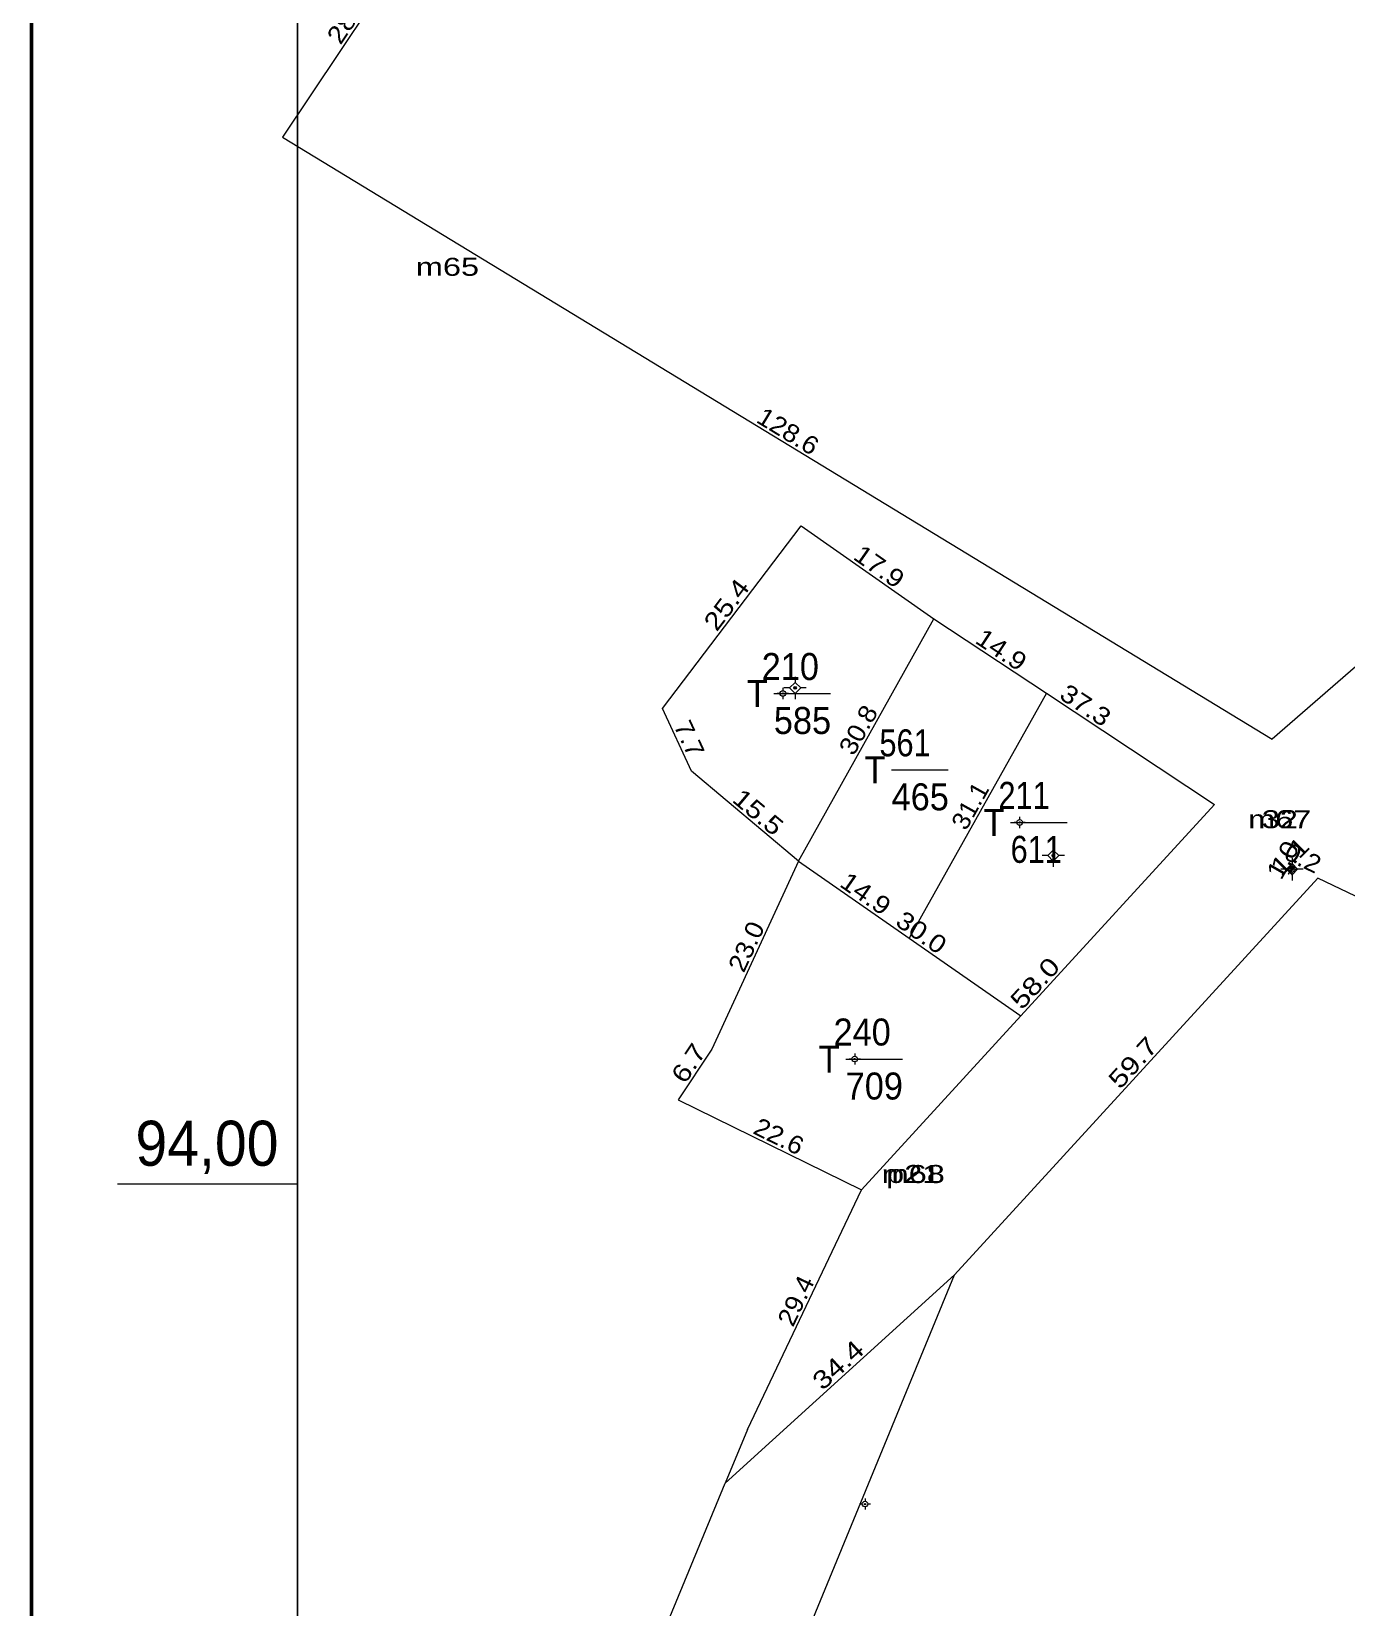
# Model space of a CAD drawing. Header units: metres. Extents: x 399620 to 400794, y 48506 to 49842.
# Drawn here: x 399620.5 to 399766.5, y 49352.9 to 49528 of the extents above; entities that cross this region are included whole.
import ezdxf
from ezdxf.enums import TextEntityAlignment as Align

# ---------------------------------------------------------------- set-up
doc = ezdxf.new("R2010")
doc.units = ezdxf.units.M
doc.header["$LTSCALE"] = 0.8
for name, color, linetype, lineweight in [('11', 7, 'Continuous', 13), ('15', 7, 'Continuous', 13), ('22', 7, 'Continuous', 13), ('51', 7, 'Continuous', 13), ('63', 7, 'Continuous', 13)]:
    doc.layers.add(name, color=color, linetype=linetype, lineweight=lineweight)
doc.layers.add('50', color=7, linetype='Continuous')

msp = doc.modelspace()

# ---------------------------------------------------------------- hatches: boundary and pattern name
at = {"layer": '11'}
for points in [[(399705.4244, 49455.0985, 1), (399705.1244, 49455.0985, 1)], [(399734.1128, 49436.4574, 1), (399733.8128, 49436.4574, 1)], [(399760.6264, 49434.9533, 1), (399760.3264, 49434.9533, 1)]]:
    msp.add_hatch(color=256, dxfattribs=at).paths.add_polyline_path(points)
at = {"layer": '51'}
for points in [[(399703.9981, 49454.4799, 1), (399703.8481, 49454.4799, 1)], [(399730.2965, 49440.155, 1), (399730.1465, 49440.155, 1)], [(399760.5408, 49434.9277, 1), (399760.3908, 49434.9277, 1)], [(399711.9761, 49413.8605, 1), (399711.8261, 49413.8605, 1)], [(399713.121, 49364.4006, 1), (399712.971, 49364.4006, 1)]]:
    msp.add_hatch(color=256, dxfattribs=at).paths.add_polyline_path(points)

# ---------------------------------------------------------------- linework, layer by layer
at = {"layer": '11'}
for p, q in [((399705.27, 49456.35), (399705.27, 49455.72)), ((399704.65, 49455.1), (399704.02, 49455.1)), ((399705.27, 49454.47), (399705.27, 49453.85)), ((399706.52, 49455.1), (399705.9, 49455.1)), ((399733.96, 49437.71), (399733.96, 49437.08)), ((399733.34, 49436.46), (399732.71, 49436.46)), ((399733.96, 49435.83), (399733.96, 49435.21)), ((399735.21, 49436.46), (399734.59, 49436.46)), ((399760.48, 49436.2), (399760.48, 49435.58)), ((399759.85, 49434.95), (399759.23, 49434.95)), ((399760.48, 49434.33), (399760.48, 49433.7)), ((399761.73, 49434.95), (399761.1, 49434.95))]:
    msp.add_line(p, q, dxfattribs=at)
for points in [[(399705.27, 49455.72), (399704.65, 49455.1), (399705.27, 49454.47), (399705.9, 49455.1)], [(399733.96, 49437.08), (399733.34, 49436.46), (399733.96, 49435.83), (399734.59, 49436.46)], [(399760.48, 49435.58), (399759.85, 49434.95), (399760.48, 49434.33), (399761.1, 49434.95)]]:
    msp.add_lwpolyline(points, close=True, dxfattribs=at)
for centre in [(399705.2744, 49455.0985), (399733.9628, 49436.4574), (399760.4764, 49434.9533)]:
    msp.add_circle(centre, 0.15, dxfattribs=at)
at = {"layer": '15'}
for p, q in [((399702.92, 49454.48), (399709.22, 49454.48)), ((399716, 49446), (399722.3, 49446)), ((399729.22, 49440.16), (399735.52, 49440.16)), ((399710.9, 49413.86), (399717.2, 49413.86))]:
    msp.add_line(p, q, dxfattribs=at)
at = {"layer": '22'}
for p, q in [((399848.38, 49527.88), (399758.27, 49449.39)), ((399705.66, 49435.86), (399720.68, 49462.77)), ((399720.68, 49462.77), (399733.19, 49454.5)), ((399720.68, 49462.77), (399733.19, 49454.5)), ((399733.19, 49454.5), (399717.97, 49427.29)), ((399733.19, 49454.5), (399751.88, 49442.16)), ((399705.66, 49435.86), (399717.97, 49427.29)), ((399705.66, 49435.86), (399717.97, 49427.29)), ((399763.36, 49433.96), (399722.99, 49389.86)), ((399717.97, 49427.29), (399730.36, 49418.65)), ((399700, 49372.68), (399712.67, 49399.32)), ((399684.36, 49296.11), (399722.99, 49389.86)), ((399722.99, 49389.86), (399697.53, 49366.71)), ((399700, 49372.68), (399697.53, 49366.71))]:
    msp.add_line(p, q, dxfattribs=at)
for points in [[(399688.5, 49568.9), (399664.31, 49540.19), (399648.35, 49516.29), (399758.27, 49449.39)], [(399705.66, 49435.86), (399693.78, 49445.84), (399690.54, 49452.83), (399705.94, 49473.1), (399720.68, 49462.77)], [(399751.88, 49442.16), (399730.36, 49418.65), (399712.67, 49399.32)], [(399705.66, 49435.86), (399696.04, 49414.94), (399692.3, 49409.32), (399712.67, 49399.32)], [(399849.68, 49360.51), (399845.94, 49362.07), (399822.33, 49369.54), (399833.94, 49400.21), (399763.36, 49433.96)], [(399817.66, 49268.85), (399808.92, 49270.07), (399808.19, 49270.17), (399807.75, 49270.17), (399681.09, 49296.5), (399669.39, 49298.65), (399697.53, 49366.71)]]:
    msp.add_lwpolyline(points, dxfattribs=at)
msp.add_lwpolyline([(399760.83, 49435.17), (399760.56, 49435.3), (399760.04, 49434.39)], close=True, dxfattribs=at)
at = {"layer": '51'}
for p, q in [((399703.61, 49454.48), (399703.3, 49454.48)), ((399703.92, 49455.1), (399703.92, 49454.79)), ((399704.55, 49454.48), (399704.24, 49454.48)), ((399703.92, 49454.17), (399703.92, 49453.85)), ((399730.22, 49440.78), (399730.22, 49440.47)), ((399729.91, 49440.15), (399729.6, 49440.15)), ((399730.22, 49439.84), (399730.22, 49439.53)), ((399730.85, 49440.15), (399730.53, 49440.15)), ((399760.47, 49435.55), (399760.47, 49435.24)), ((399760.15, 49434.93), (399759.84, 49434.93)), ((399760.47, 49434.62), (399760.47, 49434.3)), ((399761.09, 49434.93), (399760.78, 49434.93)), ((399711.9, 49414.49), (399711.9, 49414.17)), ((399711.59, 49413.86), (399711.28, 49413.86)), ((399711.9, 49413.55), (399711.9, 49413.24)), ((399712.53, 49413.86), (399712.21, 49413.86)), ((399712.73, 49364.4), (399712.42, 49364.4)), ((399713.05, 49365.03), (399713.05, 49364.71)), ((399713.05, 49364.09), (399713.05, 49363.78)), ((399713.67, 49364.4), (399713.36, 49364.4))]:
    msp.add_line(p, q, dxfattribs=at)
for centre, radius in [((399703.9231, 49454.4799), 0.3125), ((399703.9231, 49454.4799), 0.075), ((399730.2215, 49440.155), 0.3125), ((399730.2215, 49440.155), 0.075), ((399760.4658, 49434.9277), 0.3125), ((399760.4658, 49434.9277), 0.075), ((399711.9011, 49413.8605), 0.3125), ((399711.9011, 49413.8605), 0.075), ((399713.046, 49364.4006), 0.3125), ((399713.046, 49364.4006), 0.075)]:
    msp.add_circle(centre, radius, dxfattribs=at)
at = {"layer": '63'}
msp.add_line((399630, 49400), (399650, 49400), dxfattribs=at)
at = {"layer": '63', "lineweight": 53}
msp.add_lwpolyline([(399620.46, 48631.25), (399620.46, 49771.25), (400760.46, 49771.25), (400760.46, 48631.25)], close=True, dxfattribs=at)
at = {"layer": '63', "lineweight": 25}
msp.add_lwpolyline([(399650, 48650), (399650, 49750), (400750, 49750), (400750, 48650)], close=True, dxfattribs=at)

# ---------------------------------------------------------------- texts
at = {"layer": '15'}
for s, width, p in [('210', 0.95, (399701.57, 49455.98)), ('T', 0.95, (399699.92, 49452.98)), ('585', 0.95, (399702.92, 49449.98)), ('561', 0.85, (399714.65, 49447.5)), ('T', 0.95, (399713, 49444.5)), ('465', 0.95, (399716, 49441.5)), ('211', 0.85, (399727.87, 49441.66)), ('T', 0.95, (399726.22, 49438.66)), ('611', 0.85, (399729.22, 49435.66)), ('240', 0.95, (399709.55, 49415.36)), ('T', 0.95, (399707.9, 49412.36)), ('709', 0.95, (399710.9, 49409.36))]:
    msp.add_text(s, height=3, dxfattribs=dict(at, width=width)).set_placement(p)
at = {"layer": '50', "width": 1.35}
for s, p in [('m65  ', (399667.665, 49500.9)), ('m67  ', (399760.125, 49439.51)), ('32  ', (399760.125, 49439.51)), ('32  ', (399760.125, 49439.51)), ('m68  ', (399719.405, 49400.08)), ('p21  ', (399719.405, 49400.08))]:
    msp.add_text(s, height=2, dxfattribs=at).set_placement(p, align=Align.CENTER)
at = {"layer": '63'}
for s, height, rotation, width, p in [('28.7', 1.99, 56.266, 1.15, (399656.4412, 49528.9474)), ('128.6', 2, 328.674, 1.1, (399703.9801, 49482.7819)), ('17.9', 2, 324.977, 1.15, (399714.0561, 49467.7766)), ('25.4', 2, 52.774, 1.2, (399698.464, 49463.7551)), ('14.9', 2, 326.532, 1.15, (399727.6485, 49458.5223)), ('37.3', 2, 326.552, 1.15, (399736.9988, 49452.3535)), ('30.8', 2, 60.832, 1.1, (399713.1762, 49449.9526)), ('7.7', 2, 294.869, 1.1, (399692.6237, 49449.0455)), ('31.1', 1.99, 60.779, 1.05, (399725.5924, 49441.5193)), ('15.5', 1.99, 319.967, 1.2, (399700.545, 49440.5404)), ('1.0', 2, 60.255, 1.15, (399760.3294, 49435.4989)), ('1.1', 1.99, 44.635, 1.25, (399760.9309, 49435.6879)), ('0.2', 1.99, 334.29, 1.1, (399761.2533, 49435.3002)), ('14.9', 2, 325.155, 1.15, (399712.5536, 49431.4204)), ('30.0', 2, 325.137, 1.15, (399718.7434, 49427.1094)), ('23.0', 2, 65.305, 1.1, (399700.7734, 49425.9422)), ('58.0', 2, 47.533, 1.25, (399732.6672, 49421.6198)), ('59.7', 2, 47.528, 1.25, (399743.5675, 49412.7898)), ('6.7', 2, 56.357, 1.2, (399694.2949, 49412.851)), ('22.6', 2, 333.853, 1.1, (399703.0493, 49404.3745)), ('29.4', 2, 64.564, 1.1, (399706.2725, 49386.5655)), ('34.4', 2, 42.279, 1.25, (399710.7323, 49379.1243))]:
    msp.add_text(s, height=height, rotation=rotation, dxfattribs=dict(at, width=width)).set_placement(p, align=Align.CENTER)
at = {"layer": '63', "width": 0.95}
msp.add_text('94,00', height=5, dxfattribs=at).set_placement((399632, 49402))

doc.saveas('drawing.dxf')
